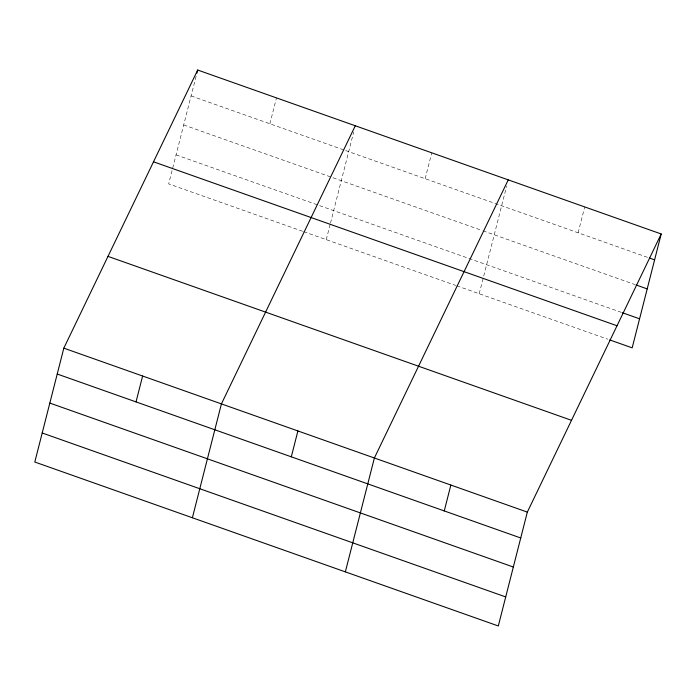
<?xml version="1.0" encoding="UTF-8"?>
<svg xmlns="http://www.w3.org/2000/svg" width="696" height="696" viewBox="0 0 696 696"><rect width="100%" height="100%" fill="white"/><g stroke="black" fill="none" stroke-linecap="round" stroke-linejoin="round"><path stroke-width="0.52" stroke-dasharray="3.48 2.61" d="M196.107 76.238L168.667 183.901L302.716 231.316M269.891 123.784L276.486 97.901M326.259 239.641L330.226 224.086M330.487 223.051L353.699 131.979M425.169 178.707L431.764 152.824M479.213 293.747L506.662 186.084M578.124 232.812L584.718 206.921M191.096 95.909L344.59 150.206M345.616 150.562L648.481 257.694M183.692 124.949L482.006 230.463M483.024 230.828L634.961 284.568M176.062 154.86L621.223 312.321M303.743 231.681L455.758 285.456M456.785 285.812L607.704 339.196"/><path stroke-width="1.04" d="M63.823 348.148L34.8 462.022L498.31 625.974L527.333 512.099L661.2 233.978L197.69 70.026L63.823 348.148L527.333 512.099M196.898 73.132L197.69 70.026M136.024 401.905L142.619 376.023M192.392 517.763L221.424 403.889L355.282 125.767M291.302 456.828L297.897 430.946M345.355 571.868L374.378 457.994L508.245 179.873M444.257 510.934L450.86 485.051M661.2 233.978L632.177 347.852L609.74 339.918M649.507 258.059L654.605 259.86M635.987 284.925L647.202 288.901M622.241 312.678L639.572 318.811M153.511 161.803L617.021 325.754M108.002 256.372L571.512 420.323M57.229 374.03L520.738 537.982M49.825 403.071L513.335 567.023M42.204 432.99L505.714 596.933"/></g></svg>
